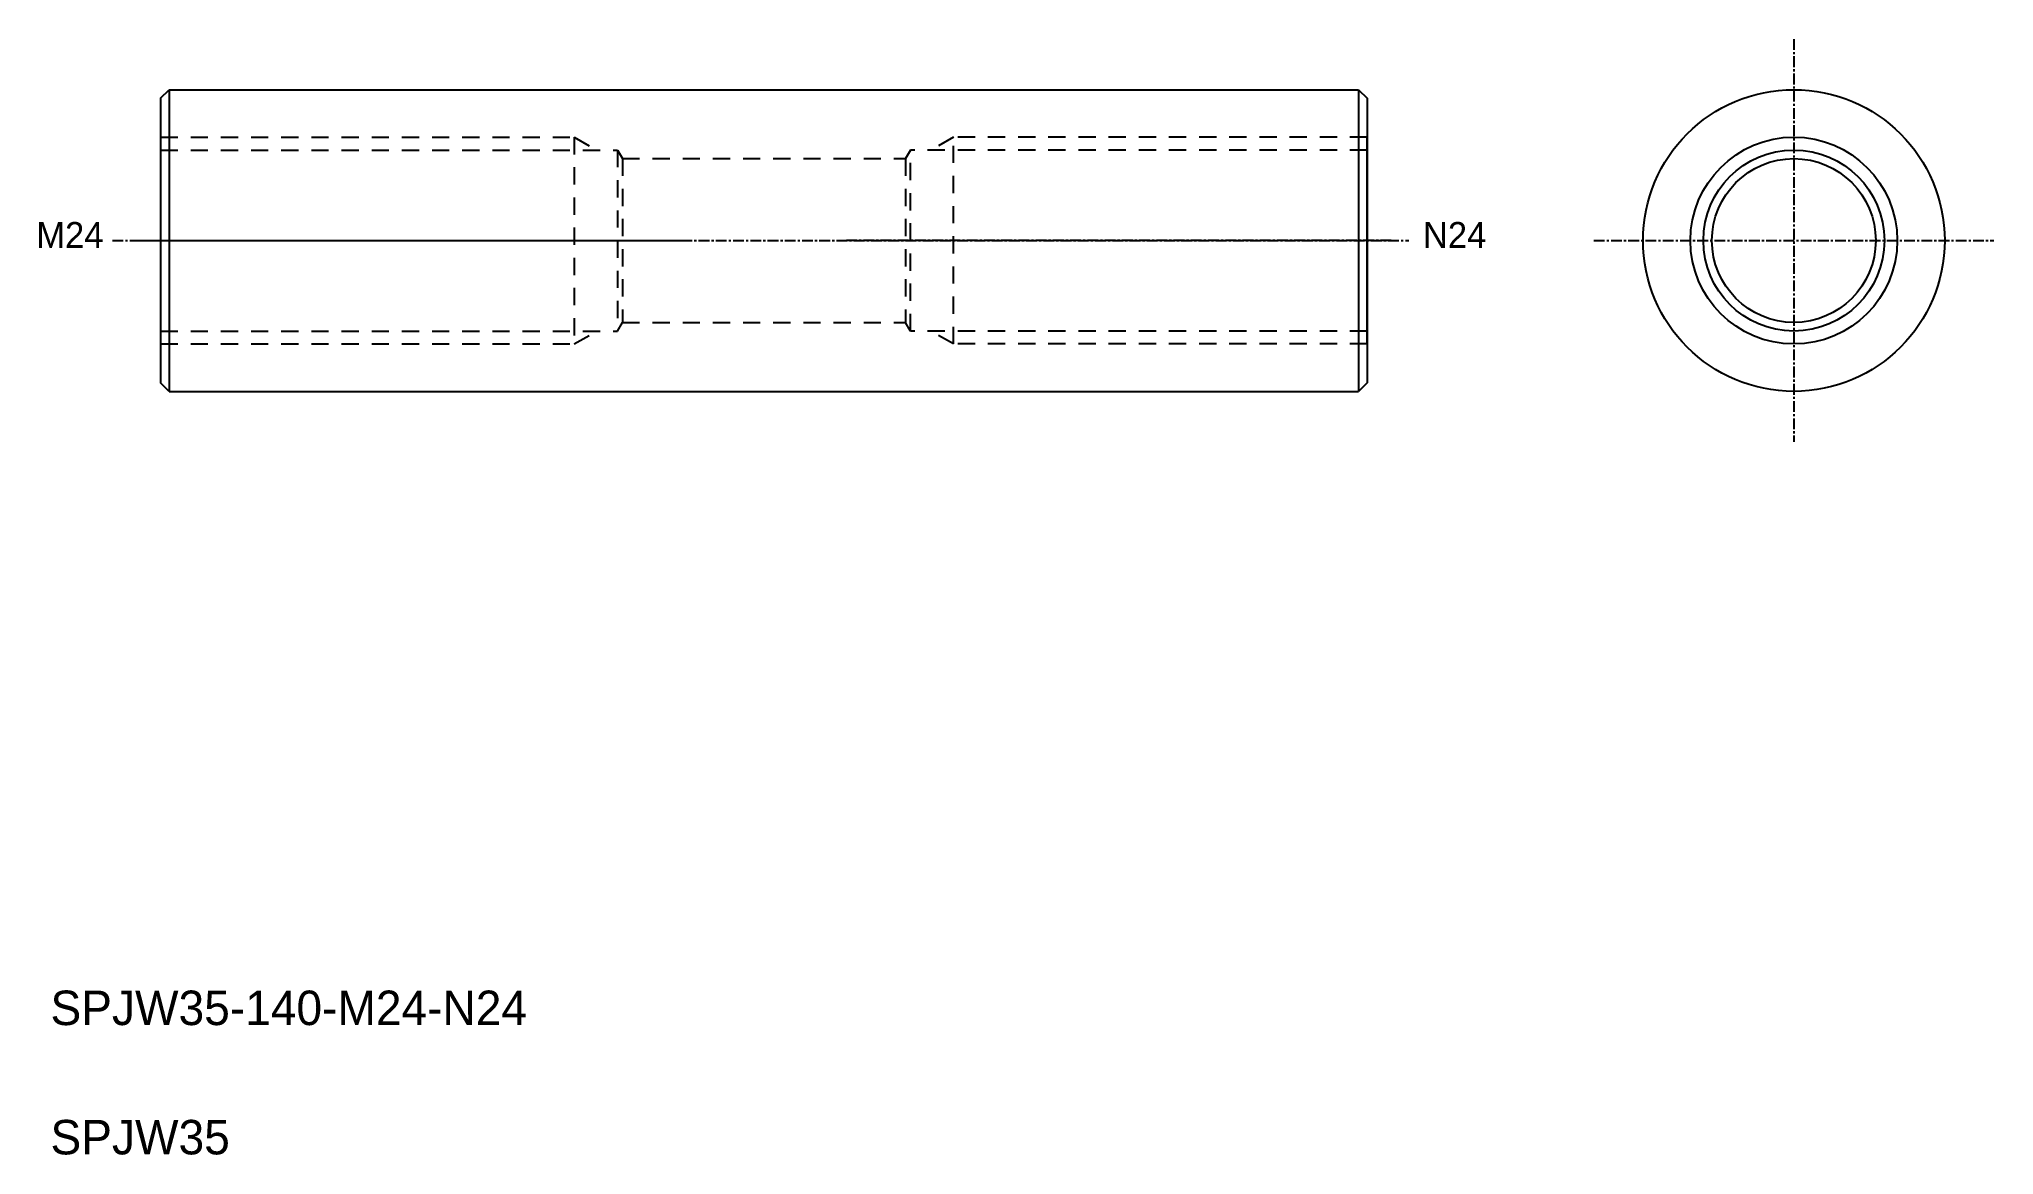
# Model space of a CAD drawing. Extents: x 272 to 499, y 71 to 200.
import ezdxf

# ---------------------------------------------------------------- set-up
doc = ezdxf.new("R2010")
doc.units = 0
doc.linetypes.add('CENTER', pattern=[2, 1.25, -0.25, 0.25, -0.25])
doc.linetypes.add('DASHED', pattern=[3.5, 2, -1.5])
doc.layers.get('0').update_dxf_attribs({"linetype": 'CONTINUOUS'})
doc.layers.add('CENTER', color=1, linetype='CENTER')

msp = doc.modelspace()

# ---------------------------------------------------------------- linework, layer by layer
at = {"color": 7, "linetype": 'CONTINUOUS'}
for p, q in [((286.48, 193.4), (287.48, 194.4)), ((286.48, 193.4), (286.48, 160.4)), ((287.48, 194.4), (425.48, 194.4)), ((287.48, 194.4), (287.48, 159.4)), ((425.48, 194.4), (425.48, 159.4)), ((425.48, 194.4), (426.48, 193.4)), ((426.48, 193.4), (426.48, 160.4)), ((287.48, 159.4), (286.48, 160.4)), ((287.48, 159.4), (425.48, 159.4)), ((426.48, 160.4), (425.48, 159.4))]:
    msp.add_line(p, q, dxfattribs=at)
for p, q in [((316.98, 194.4), (316.98, 194.4)), ((346.48, 194.4), (346.48, 194.4)), ((286.48, 188.9), (286.48, 164.9)), ((426.48, 164.9), (426.48, 188.9))]:
    msp.add_line(p, q)
at = {"color": 3, "linetype": 'DASHED'}
for p, q in [((286.48, 188.9), (334.48, 188.9)), ((334.48, 188.9), (337.08, 187.4)), ((334.48, 188.9), (334.48, 164.9)), ((378.48, 188.9), (375.88, 187.4)), ((426.48, 188.9), (378.48, 188.9)), ((378.48, 164.9), (378.48, 188.9)), ((286.48, 187.4), (339.48, 187.4)), ((339.48, 187.4), (339.48, 166.4)), ((339.48, 187.4), (340.06, 186.4)), ((340.06, 186.4), (372.91, 186.4)), ((340.06, 186.4), (340.06, 167.4)), ((373.48, 187.4), (372.91, 186.4)), ((372.91, 186.4), (372.91, 167.4)), ((426.48, 187.4), (373.48, 187.4)), ((373.48, 166.4), (373.48, 187.4)), ((286.48, 166.4), (339.48, 166.4)), ((334.48, 164.9), (337.08, 166.4)), ((339.48, 166.4), (340.06, 167.4)), ((340.06, 167.4), (372.91, 167.4)), ((373.48, 166.4), (372.91, 167.4)), ((426.48, 166.4), (373.48, 166.4)), ((378.48, 164.9), (375.88, 166.4)), ((286.48, 164.9), (334.48, 164.9)), ((426.48, 164.9), (378.48, 164.9))]:
    msp.add_line(p, q, dxfattribs=at)
at = {"color": 7, "linetype": 'CONTINUOUS'}
for radius in [17.5, 9.5]:
    msp.add_circle((475.98, 176.9), radius, dxfattribs=at)
at = {"color": 3, "linetype": 'CONTINUOUS'}
msp.add_circle((475.98, 176.9), 12, dxfattribs=at)
at = {"color": 3}
msp.add_circle((475.98, 176.9), 10.5, dxfattribs=at)
at = {"layer": 'CENTER', "color": 1, "linetype": 'CENTER'}
for p, q in [((475.98, 200.27), (475.98, 153.53)), ((280.91, 176.9), (431.32, 176.9)), ((283.69, 176.9), (346.89, 176.9)), ((429.27, 176.9), (366.07, 176.9)), ((452.77, 176.9), (499.19, 176.9))]:
    msp.add_line(p, q, dxfattribs=at)

# ---------------------------------------------------------------- texts
at = {"color": 7, "linetype": 'CONTINUOUS'}
for s, height, p in [('M24', 3, (272.06, 176.05)), ('N24', 3, (432.94, 176.05)), ('SPJW35-140-M24-N24', 4, (273.71, 85.89)), ('SPJW35', 4, (273.71, 70.89))]:
    msp.add_text(s, height=height, dxfattribs=at).set_placement(p)

doc.saveas('drawing.dxf')
